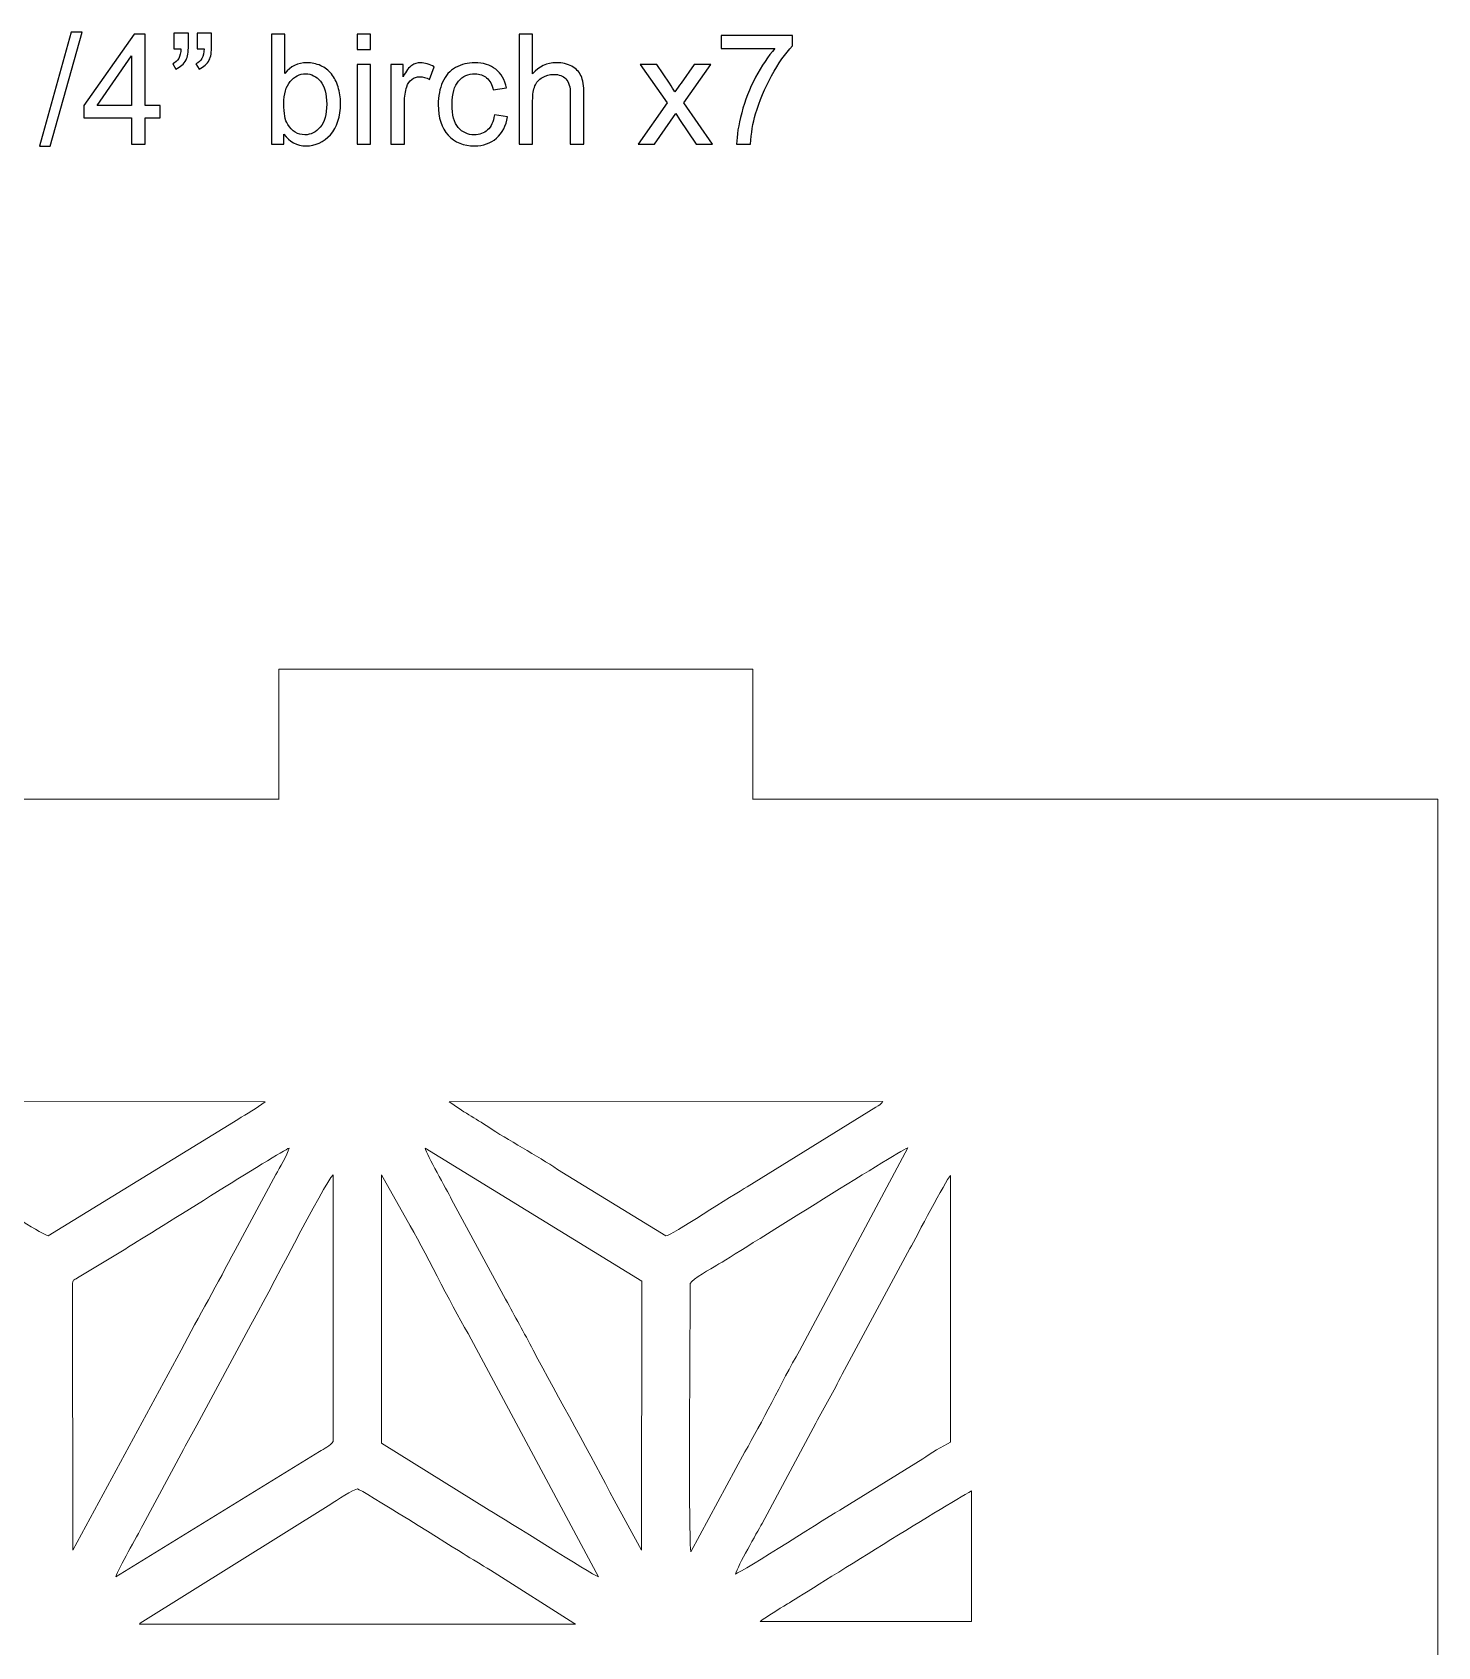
# Model space of a CAD drawing. Header units: inches. Extents: x -60.4 to -14.9, y -20.3 to 14.1.
# Drawn here: x -22.779 to -21.255, y 9.845 to 11.595 of the extents above; entities that cross this region are included whole.
import ezdxf

# ---------------------------------------------------------------- set-up
doc = ezdxf.new("R2010")
doc.units = ezdxf.units.IN
doc.header["$MEASUREMENT"] = 0
doc.layers.add('Master Desktop', color=7, linetype='Continuous', plot=False)

msp = doc.modelspace()

# ---------------------------------------------------------------- linework, layer by layer
at = {"layer": 'Master Desktop', "color": 155}
for points, knots in [([(-22.7714, 11.472), (-22.7714, 11.472), (-22.7368, 11.5953), (-22.7368, 11.5953), (-22.7368, 11.5953), (-22.7368, 11.5953), (-22.725, 11.5953), (-22.725, 11.5953), (-22.725, 11.5953), (-22.725, 11.5953), (-22.7596, 11.472), (-22.7596, 11.472), (-22.7596, 11.472), (-22.7596, 11.472), (-22.7714, 11.472), (-22.7714, 11.472)], [0, 0, 0, 0, 0.2, 0.2, 0.2, 0.2, 0.4, 0.4, 0.4, 0.4, 0.6, 0.6, 0.6, 0.6, 1, 1, 1, 1]), ([(-22.6713, 11.474), (-22.6713, 11.474), (-22.6713, 11.5025), (-22.6713, 11.5025), (-22.6713, 11.5025), (-22.6713, 11.5025), (-22.7231, 11.5025), (-22.7231, 11.5025), (-22.7231, 11.5025), (-22.7231, 11.5025), (-22.7231, 11.516), (-22.7231, 11.516), (-22.7231, 11.516), (-22.7231, 11.516), (-22.6686, 11.5933), (-22.6686, 11.5933), (-22.6686, 11.5933), (-22.6686, 11.5933), (-22.6566, 11.5933), (-22.6566, 11.5933), (-22.6566, 11.5933), (-22.6566, 11.5933), (-22.6566, 11.516), (-22.6566, 11.516), (-22.6566, 11.516), (-22.6566, 11.516), (-22.6405, 11.516), (-22.6405, 11.516), (-22.6405, 11.516), (-22.6405, 11.516), (-22.6405, 11.5025), (-22.6405, 11.5025), (-22.6405, 11.5025), (-22.6405, 11.5025), (-22.6566, 11.5025), (-22.6566, 11.5025), (-22.6566, 11.5025), (-22.6566, 11.5025), (-22.6566, 11.474), (-22.6566, 11.474), (-22.6566, 11.474), (-22.6566, 11.474), (-22.6713, 11.474), (-22.6713, 11.474)], [0, 0, 0, 0, 0.083333, 0.083333, 0.083333, 0.083333, 0.166667, 0.166667, 0.166667, 0.166667, 0.25, 0.25, 0.25, 0.25, 0.333333, 0.333333, 0.333333, 0.333333, 0.416667, 0.416667, 0.416667, 0.416667, 0.5, 0.5, 0.5, 0.5, 0.583333, 0.583333, 0.583333, 0.583333, 0.666667, 0.666667, 0.666667, 0.666667, 0.75, 0.75, 0.75, 0.75, 0.833333, 0.833333, 0.833333, 0.833333, 1, 1, 1, 1]), ([(-22.6254, 11.5775), (-22.6254, 11.5775), (-22.6254, 11.5945), (-22.6254, 11.5945), (-22.6254, 11.5945), (-22.6254, 11.5945), (-22.6098, 11.5945), (-22.6098, 11.5945), (-22.6098, 11.5945), (-22.6098, 11.5945), (-22.6098, 11.581), (-22.6098, 11.581), (-22.6098, 11.581), (-22.6098, 11.5738), (-22.6106, 11.5685), (-22.6123, 11.5654), (-22.6123, 11.5654), (-22.6147, 11.561), (-22.6183, 11.5577), (-22.6233, 11.5555), (-22.6233, 11.5555), (-22.6233, 11.5555), (-22.6268, 11.5613), (-22.6268, 11.5613), (-22.6268, 11.5613), (-22.6238, 11.5625), (-22.6217, 11.5643), (-22.6202, 11.5669), (-22.6202, 11.5669), (-22.6188, 11.5695), (-22.618, 11.573), (-22.6178, 11.5775), (-22.6178, 11.5775), (-22.6178, 11.5775), (-22.6254, 11.5775), (-22.6254, 11.5775)], [0, 0, 0, 0, 0.1, 0.1, 0.1, 0.1, 0.2, 0.2, 0.2, 0.2, 0.3, 0.3, 0.3, 0.3, 0.4, 0.4, 0.4, 0.4, 0.5, 0.5, 0.5, 0.5, 0.6, 0.6, 0.6, 0.6, 0.7, 0.7, 0.7, 0.7, 0.8, 0.8, 0.8, 0.8, 1, 1, 1, 1]), ([(-22.6003, 11.5775), (-22.6003, 11.5775), (-22.6003, 11.5945), (-22.6003, 11.5945), (-22.6003, 11.5945), (-22.6003, 11.5945), (-22.5846, 11.5945), (-22.5846, 11.5945), (-22.5846, 11.5945), (-22.5846, 11.5945), (-22.5846, 11.581), (-22.5846, 11.581), (-22.5846, 11.581), (-22.5846, 11.5738), (-22.5854, 11.5685), (-22.5871, 11.5654), (-22.5871, 11.5654), (-22.5895, 11.561), (-22.5931, 11.5577), (-22.5981, 11.5555), (-22.5981, 11.5555), (-22.5981, 11.5555), (-22.6016, 11.5613), (-22.6016, 11.5613), (-22.6016, 11.5613), (-22.5987, 11.5625), (-22.5965, 11.5643), (-22.5951, 11.5669), (-22.5951, 11.5669), (-22.5936, 11.5695), (-22.5928, 11.573), (-22.5926, 11.5775), (-22.5926, 11.5775), (-22.5926, 11.5775), (-22.6003, 11.5775), (-22.6003, 11.5775)], [0, 0, 0, 0, 0.1, 0.1, 0.1, 0.1, 0.2, 0.2, 0.2, 0.2, 0.3, 0.3, 0.3, 0.3, 0.4, 0.4, 0.4, 0.4, 0.5, 0.5, 0.5, 0.5, 0.6, 0.6, 0.6, 0.6, 0.7, 0.7, 0.7, 0.7, 0.8, 0.8, 0.8, 0.8, 1, 1, 1, 1]), ([(-22.5061, 11.474), (-22.5061, 11.474), (-22.5198, 11.474), (-22.5198, 11.474), (-22.5198, 11.474), (-22.5198, 11.474), (-22.5198, 11.5933), (-22.5198, 11.5933), (-22.5198, 11.5933), (-22.5198, 11.5933), (-22.5051, 11.5933), (-22.5051, 11.5933), (-22.5051, 11.5933), (-22.5051, 11.5933), (-22.5051, 11.5507), (-22.5051, 11.5507), (-22.5051, 11.5507), (-22.4989, 11.5585), (-22.4911, 11.5623), (-22.4814, 11.5623), (-22.4814, 11.5623), (-22.4761, 11.5623), (-22.4711, 11.5613), (-22.4663, 11.5591), (-22.4663, 11.5591), (-22.4616, 11.557), (-22.4577, 11.554), (-22.4546, 11.5501), (-22.4546, 11.5501), (-22.4516, 11.5462), (-22.4491, 11.5415), (-22.4474, 11.5361), (-22.4474, 11.5361), (-22.4457, 11.5306), (-22.4448, 11.5248), (-22.4448, 11.5185), (-22.4448, 11.5185), (-22.4448, 11.5038), (-22.4485, 11.4923), (-22.4558, 11.4843), (-22.4558, 11.4843), (-22.4631, 11.4762), (-22.4719, 11.4722), (-22.4821, 11.4722), (-22.4821, 11.4722), (-22.4923, 11.4722), (-22.5003, 11.4764), (-22.5061, 11.4849), (-22.5061, 11.4849), (-22.5061, 11.4849), (-22.5061, 11.474), (-22.5061, 11.474)], [0, 0, 0, 0, 0.071429, 0.071429, 0.071429, 0.071429, 0.142857, 0.142857, 0.142857, 0.142857, 0.214286, 0.214286, 0.214286, 0.214286, 0.285714, 0.285714, 0.285714, 0.285714, 0.357143, 0.357143, 0.357143, 0.357143, 0.428571, 0.428571, 0.428571, 0.428571, 0.5, 0.5, 0.5, 0.5, 0.571429, 0.571429, 0.571429, 0.571429, 0.642857, 0.642857, 0.642857, 0.642857, 0.714286, 0.714286, 0.714286, 0.714286, 0.785714, 0.785714, 0.785714, 0.785714, 0.857143, 0.857143, 0.857143, 0.857143, 1, 1, 1, 1]), ([(-22.4269, 11.5767), (-22.4269, 11.5767), (-22.4269, 11.5933), (-22.4269, 11.5933), (-22.4269, 11.5933), (-22.4269, 11.5933), (-22.4123, 11.5933), (-22.4123, 11.5933), (-22.4123, 11.5933), (-22.4123, 11.5933), (-22.4123, 11.5767), (-22.4123, 11.5767), (-22.4123, 11.5767), (-22.4123, 11.5767), (-22.4269, 11.5767), (-22.4269, 11.5767)], [0, 0, 0, 0, 0.2, 0.2, 0.2, 0.2, 0.4, 0.4, 0.4, 0.4, 0.6, 0.6, 0.6, 0.6, 1, 1, 1, 1]), ([(-22.2511, 11.474), (-22.2511, 11.474), (-22.2511, 11.5933), (-22.2511, 11.5933), (-22.2511, 11.5933), (-22.2511, 11.5933), (-22.2364, 11.5933), (-22.2364, 11.5933), (-22.2364, 11.5933), (-22.2364, 11.5933), (-22.2364, 11.5504), (-22.2364, 11.5504), (-22.2364, 11.5504), (-22.2296, 11.5584), (-22.221, 11.5623), (-22.2106, 11.5623), (-22.2106, 11.5623), (-22.2043, 11.5623), (-22.1987, 11.5611), (-22.194, 11.5585), (-22.194, 11.5585), (-22.1893, 11.556), (-22.186, 11.5525), (-22.1839, 11.5481), (-22.1839, 11.5481), (-22.1819, 11.5437), (-22.1809, 11.5372), (-22.1809, 11.5287), (-22.1809, 11.5287), (-22.1809, 11.5287), (-22.1809, 11.474), (-22.1809, 11.474), (-22.1809, 11.474), (-22.1809, 11.474), (-22.1956, 11.474), (-22.1956, 11.474), (-22.1956, 11.474), (-22.1956, 11.474), (-22.1956, 11.5287), (-22.1956, 11.5287), (-22.1956, 11.5287), (-22.1956, 11.536), (-22.1972, 11.5413), (-22.2003, 11.5447), (-22.2003, 11.5447), (-22.2035, 11.548), (-22.2079, 11.5497), (-22.2137, 11.5497), (-22.2137, 11.5497), (-22.218, 11.5497), (-22.2221, 11.5485), (-22.2259, 11.5463), (-22.2259, 11.5463), (-22.2297, 11.544), (-22.2324, 11.541), (-22.234, 11.5371), (-22.234, 11.5371), (-22.2356, 11.5333), (-22.2364, 11.528), (-22.2364, 11.5212), (-22.2364, 11.5212), (-22.2364, 11.5212), (-22.2364, 11.474), (-22.2364, 11.474), (-22.2364, 11.474), (-22.2364, 11.474), (-22.2511, 11.474), (-22.2511, 11.474)], [0, 0, 0, 0, 0.055556, 0.055556, 0.055556, 0.055556, 0.111111, 0.111111, 0.111111, 0.111111, 0.166667, 0.166667, 0.166667, 0.166667, 0.222222, 0.222222, 0.222222, 0.222222, 0.277778, 0.277778, 0.277778, 0.277778, 0.333333, 0.333333, 0.333333, 0.333333, 0.388889, 0.388889, 0.388889, 0.388889, 0.444444, 0.444444, 0.444444, 0.444444, 0.5, 0.5, 0.5, 0.5, 0.555556, 0.555556, 0.555556, 0.555556, 0.611111, 0.611111, 0.611111, 0.611111, 0.666667, 0.666667, 0.666667, 0.666667, 0.722222, 0.722222, 0.722222, 0.722222, 0.777778, 0.777778, 0.777778, 0.777778, 0.833333, 0.833333, 0.833333, 0.833333, 0.888889, 0.888889, 0.888889, 0.888889, 1, 1, 1, 1]), ([(-22.0319, 11.5778), (-22.0319, 11.5778), (-22.0319, 11.5918), (-22.0319, 11.5918), (-22.0319, 11.5918), (-22.0319, 11.5918), (-21.9547, 11.5918), (-21.9547, 11.5918), (-21.9547, 11.5918), (-21.9547, 11.5918), (-21.9547, 11.5805), (-21.9547, 11.5805), (-21.9547, 11.5805), (-21.9623, 11.5724), (-21.9699, 11.5617), (-21.9773, 11.5482), (-21.9773, 11.5482), (-21.9848, 11.5348), (-21.9906, 11.521), (-21.9946, 11.5068), (-21.9946, 11.5068), (-21.9976, 11.4969), (-21.9994, 11.4859), (-22.0002, 11.474), (-22.0002, 11.474), (-22.0002, 11.474), (-22.0152, 11.474), (-22.0152, 11.474), (-22.0152, 11.474), (-22.0151, 11.4834), (-22.0132, 11.4947), (-22.0097, 11.508), (-22.0097, 11.508), (-22.0062, 11.5214), (-22.0012, 11.5342), (-21.9946, 11.5466), (-21.9946, 11.5466), (-21.988, 11.5589), (-21.981, 11.5694), (-21.9736, 11.5778), (-21.9736, 11.5778), (-21.9736, 11.5778), (-22.0319, 11.5778), (-22.0319, 11.5778)], [0, 0, 0, 0, 0.083333, 0.083333, 0.083333, 0.083333, 0.166667, 0.166667, 0.166667, 0.166667, 0.25, 0.25, 0.25, 0.25, 0.333333, 0.333333, 0.333333, 0.333333, 0.416667, 0.416667, 0.416667, 0.416667, 0.5, 0.5, 0.5, 0.5, 0.583333, 0.583333, 0.583333, 0.583333, 0.666667, 0.666667, 0.666667, 0.666667, 0.75, 0.75, 0.75, 0.75, 0.833333, 0.833333, 0.833333, 0.833333, 1, 1, 1, 1]), ([(-22.6713, 11.516), (-22.6713, 11.516), (-22.6713, 11.5697), (-22.6713, 11.5697), (-22.6713, 11.5697), (-22.6713, 11.5697), (-22.7087, 11.516), (-22.7087, 11.516), (-22.7087, 11.516), (-22.7087, 11.516), (-22.6713, 11.516), (-22.6713, 11.516)], [0, 0, 0, 0, 0.25, 0.25, 0.25, 0.25, 0.5, 0.5, 0.5, 0.5, 1, 1, 1, 1]), ([(-22.4269, 11.474), (-22.4269, 11.474), (-22.4269, 11.5605), (-22.4269, 11.5605), (-22.4269, 11.5605), (-22.4269, 11.5605), (-22.4123, 11.5605), (-22.4123, 11.5605), (-22.4123, 11.5605), (-22.4123, 11.5605), (-22.4123, 11.474), (-22.4123, 11.474), (-22.4123, 11.474), (-22.4123, 11.474), (-22.4269, 11.474), (-22.4269, 11.474)], [0, 0, 0, 0, 0.2, 0.2, 0.2, 0.2, 0.4, 0.4, 0.4, 0.4, 0.6, 0.6, 0.6, 0.6, 1, 1, 1, 1]), ([(-22.3901, 11.474), (-22.3901, 11.474), (-22.3901, 11.5605), (-22.3901, 11.5605), (-22.3901, 11.5605), (-22.3901, 11.5605), (-22.3769, 11.5605), (-22.3769, 11.5605), (-22.3769, 11.5605), (-22.3769, 11.5605), (-22.3769, 11.5472), (-22.3769, 11.5472), (-22.3769, 11.5472), (-22.3736, 11.5534), (-22.3704, 11.5574), (-22.3676, 11.5594), (-22.3676, 11.5594), (-22.3647, 11.5614), (-22.3616, 11.5623), (-22.3582, 11.5623), (-22.3582, 11.5623), (-22.3532, 11.5623), (-22.3482, 11.5608), (-22.3431, 11.5577), (-22.3431, 11.5577), (-22.3431, 11.5577), (-22.3483, 11.5442), (-22.3483, 11.5442), (-22.3483, 11.5442), (-22.3519, 11.5462), (-22.3554, 11.5472), (-22.359, 11.5472), (-22.359, 11.5472), (-22.3622, 11.5472), (-22.365, 11.5462), (-22.3676, 11.5443), (-22.3676, 11.5443), (-22.3701, 11.5424), (-22.3719, 11.5397), (-22.373, 11.5363), (-22.373, 11.5363), (-22.3746, 11.5311), (-22.3754, 11.5254), (-22.3754, 11.5192), (-22.3754, 11.5192), (-22.3754, 11.5192), (-22.3754, 11.474), (-22.3754, 11.474), (-22.3754, 11.474), (-22.3754, 11.474), (-22.3901, 11.474), (-22.3901, 11.474)], [0, 0, 0, 0, 0.071429, 0.071429, 0.071429, 0.071429, 0.142857, 0.142857, 0.142857, 0.142857, 0.214286, 0.214286, 0.214286, 0.214286, 0.285714, 0.285714, 0.285714, 0.285714, 0.357143, 0.357143, 0.357143, 0.357143, 0.428571, 0.428571, 0.428571, 0.428571, 0.5, 0.5, 0.5, 0.5, 0.571429, 0.571429, 0.571429, 0.571429, 0.642857, 0.642857, 0.642857, 0.642857, 0.714286, 0.714286, 0.714286, 0.714286, 0.785714, 0.785714, 0.785714, 0.785714, 0.857143, 0.857143, 0.857143, 0.857143, 1, 1, 1, 1]), ([(-22.2779, 11.5057), (-22.2779, 11.5057), (-22.2636, 11.5037), (-22.2636, 11.5037), (-22.2636, 11.5037), (-22.2652, 11.4938), (-22.2692, 11.4861), (-22.2756, 11.4805), (-22.2756, 11.4805), (-22.2821, 11.4749), (-22.2901, 11.4722), (-22.2995, 11.4722), (-22.2995, 11.4722), (-22.3113, 11.4722), (-22.3208, 11.476), (-22.328, 11.4837), (-22.328, 11.4837), (-22.3352, 11.4915), (-22.3388, 11.5025), (-22.3388, 11.5169), (-22.3388, 11.5169), (-22.3388, 11.5262), (-22.3372, 11.5344), (-22.3341, 11.5414), (-22.3341, 11.5414), (-22.331, 11.5484), (-22.3263, 11.5536), (-22.32, 11.5571), (-22.32, 11.5571), (-22.3137, 11.5606), (-22.3068, 11.5623), (-22.2994, 11.5623), (-22.2994, 11.5623), (-22.29, 11.5623), (-22.2823, 11.56), (-22.2764, 11.5552), (-22.2764, 11.5552), (-22.2704, 11.5505), (-22.2666, 11.5437), (-22.2649, 11.535), (-22.2649, 11.535), (-22.2649, 11.535), (-22.2791, 11.5328), (-22.2791, 11.5328), (-22.2791, 11.5328), (-22.2804, 11.5386), (-22.2828, 11.543), (-22.2863, 11.5459), (-22.2863, 11.5459), (-22.2898, 11.5489), (-22.2939, 11.5503), (-22.2988, 11.5503), (-22.2988, 11.5503), (-22.3062, 11.5503), (-22.3122, 11.5477), (-22.3168, 11.5424), (-22.3168, 11.5424), (-22.3214, 11.5371), (-22.3238, 11.5288), (-22.3238, 11.5173), (-22.3238, 11.5173), (-22.3238, 11.5057), (-22.3215, 11.4973), (-22.3171, 11.492), (-22.3171, 11.492), (-22.3126, 11.4868), (-22.3068, 11.4842), (-22.2997, 11.4842), (-22.2997, 11.4842), (-22.2939, 11.4842), (-22.2891, 11.4859), (-22.2853, 11.4894), (-22.2853, 11.4894), (-22.2814, 11.4929), (-22.2789, 11.4984), (-22.2779, 11.5057)], [0, 0, 0, 0, 0.05, 0.05, 0.05, 0.05, 0.1, 0.1, 0.1, 0.1, 0.15, 0.15, 0.15, 0.15, 0.2, 0.2, 0.2, 0.2, 0.25, 0.25, 0.25, 0.25, 0.3, 0.3, 0.3, 0.3, 0.35, 0.35, 0.35, 0.35, 0.4, 0.4, 0.4, 0.4, 0.45, 0.45, 0.45, 0.45, 0.5, 0.5, 0.5, 0.5, 0.55, 0.55, 0.55, 0.55, 0.6, 0.6, 0.6, 0.6, 0.65, 0.65, 0.65, 0.65, 0.7, 0.7, 0.7, 0.7, 0.75, 0.75, 0.75, 0.75, 0.8, 0.8, 0.8, 0.8, 0.85, 0.85, 0.85, 0.85, 0.9, 0.9, 0.9, 0.9, 1, 1, 1, 1]), ([(-22.1221, 11.474), (-22.1221, 11.474), (-22.0905, 11.5188), (-22.0905, 11.5188), (-22.0905, 11.5188), (-22.0905, 11.5188), (-22.1197, 11.5605), (-22.1197, 11.5605), (-22.1197, 11.5605), (-22.1197, 11.5605), (-22.1017, 11.5605), (-22.1017, 11.5605), (-22.1017, 11.5605), (-22.1017, 11.5605), (-22.0881, 11.5401), (-22.0881, 11.5401), (-22.0881, 11.5401), (-22.0855, 11.5362), (-22.0835, 11.5331), (-22.0821, 11.5307), (-22.0821, 11.5307), (-22.0796, 11.5342), (-22.0774, 11.5373), (-22.0755, 11.5401), (-22.0755, 11.5401), (-22.0755, 11.5401), (-22.0611, 11.5605), (-22.0611, 11.5605), (-22.0611, 11.5605), (-22.0611, 11.5605), (-22.0432, 11.5605), (-22.0432, 11.5605), (-22.0432, 11.5605), (-22.0432, 11.5605), (-22.0726, 11.5188), (-22.0726, 11.5188), (-22.0726, 11.5188), (-22.0726, 11.5188), (-22.0412, 11.474), (-22.0412, 11.474), (-22.0412, 11.474), (-22.0412, 11.474), (-22.0591, 11.474), (-22.0591, 11.474), (-22.0591, 11.474), (-22.0591, 11.474), (-22.077, 11.5007), (-22.077, 11.5007), (-22.077, 11.5007), (-22.077, 11.5007), (-22.0811, 11.5071), (-22.0811, 11.5071), (-22.0811, 11.5071), (-22.0811, 11.5071), (-22.1042, 11.474), (-22.1042, 11.474), (-22.1042, 11.474), (-22.1042, 11.474), (-22.1221, 11.474), (-22.1221, 11.474)], [0, 0, 0, 0, 0.0625, 0.0625, 0.0625, 0.0625, 0.125, 0.125, 0.125, 0.125, 0.1875, 0.1875, 0.1875, 0.1875, 0.25, 0.25, 0.25, 0.25, 0.3125, 0.3125, 0.3125, 0.3125, 0.375, 0.375, 0.375, 0.375, 0.4375, 0.4375, 0.4375, 0.4375, 0.5, 0.5, 0.5, 0.5, 0.5625, 0.5625, 0.5625, 0.5625, 0.625, 0.625, 0.625, 0.625, 0.6875, 0.6875, 0.6875, 0.6875, 0.75, 0.75, 0.75, 0.75, 0.8125, 0.8125, 0.8125, 0.8125, 0.875, 0.875, 0.875, 0.875, 1, 1, 1, 1]), ([(-22.5063, 11.5179), (-22.5063, 11.5075), (-22.5049, 11.5001), (-22.5021, 11.4955), (-22.5021, 11.4955), (-22.4975, 11.4879), (-22.4912, 11.4842), (-22.4834, 11.4842), (-22.4834, 11.4842), (-22.477, 11.4842), (-22.4714, 11.4869), (-22.4668, 11.4925), (-22.4668, 11.4925), (-22.4621, 11.498), (-22.4598, 11.5063), (-22.4598, 11.5173), (-22.4598, 11.5173), (-22.4598, 11.5286), (-22.462, 11.5369), (-22.4665, 11.5423), (-22.4665, 11.5423), (-22.471, 11.5476), (-22.4764, 11.5503), (-22.4827, 11.5503), (-22.4827, 11.5503), (-22.4891, 11.5503), (-22.4947, 11.5475), (-22.4993, 11.542), (-22.4993, 11.542), (-22.504, 11.5364), (-22.5063, 11.5284), (-22.5063, 11.5179)], [0, 0, 0, 0, 0.111111, 0.111111, 0.111111, 0.111111, 0.222222, 0.222222, 0.222222, 0.222222, 0.333333, 0.333333, 0.333333, 0.333333, 0.444444, 0.444444, 0.444444, 0.444444, 0.555556, 0.555556, 0.555556, 0.555556, 0.666667, 0.666667, 0.666667, 0.666667, 0.777778, 0.777778, 0.777778, 0.777778, 1, 1, 1, 1])]:
    msp.add_open_spline(points, degree=3, knots=knots, dxfattribs=at)
at = {"layer": 'Master Desktop', "lineweight": 9}
msp.add_open_spline([(-21.9975, 10.7637), (-21.9975, 10.7637), (-21.9975, 10.9047), (-21.9975, 10.9047), (-21.9975, 10.9047), (-21.9975, 10.9047), (-22.5117, 10.9047), (-22.5117, 10.9047), (-22.5117, 10.9047), (-22.5117, 10.9047), (-22.5117, 10.7637), (-22.5117, 10.7637)], degree=3, knots=[0, 0, 0, 0, 0.25, 0.25, 0.25, 0.25, 0.5, 0.5, 0.5, 0.5, 1, 1, 1, 1], dxfattribs=at)
for points in [[(-25.9882, 10.7638), (-25.9882, 10.7638), (-22.5117, 10.7638), (-22.5117, 10.7638)], [(-21.9975, 10.7638), (-21.9975, 10.7638), (-21.2548, 10.7638), (-21.2548, 10.7638)]]:
    msp.add_open_spline(points, degree=3, dxfattribs=at)
at = {"layer": 'Master Desktop', "lineweight": 18}
msp.add_open_spline([(-21.2548, 10.7638), (-21.2548, 10.7638), (-21.2548, -11.49), (-21.2548, -11.49), (-21.2548, -11.49), (-21.2548, -11.49), (-21.2548, -11.6795), (-21.2548, -11.6795)], degree=3, knots=[0, 0, 0, 0, 0.333333, 0.333333, 0.333333, 0.333333, 1, 1, 1, 1], dxfattribs=at)
at = {"layer": 'Master Desktop', "color": 5, "lineweight": 9}
for points, knots in [([(-22.5266, 10.4359), (-22.5359, 10.4289), (-22.5462, 10.4227), (-22.5561, 10.4168), (-22.5561, 10.4168), (-22.5561, 10.4168), (-22.7617, 10.2905), (-22.7617, 10.2905), (-22.7617, 10.2905), (-22.7653, 10.2904), (-22.8138, 10.3211), (-22.8207, 10.3259), (-22.8207, 10.3259), (-22.8307, 10.3329), (-22.8413, 10.3379), (-22.8509, 10.3442), (-22.8509, 10.3442), (-22.8867, 10.368), (-22.9356, 10.3949), (-22.9686, 10.4173), (-22.9686, 10.4173), (-22.9749, 10.4216), (-22.9928, 10.4304), (-22.9968, 10.436), (-22.9968, 10.436), (-22.9968, 10.436), (-22.5266, 10.4359), (-22.5266, 10.4359)], [0, 0, 0, 0, 0.125, 0.125, 0.125, 0.125, 0.25, 0.25, 0.25, 0.25, 0.375, 0.375, 0.375, 0.375, 0.5, 0.5, 0.5, 0.5, 0.625, 0.625, 0.625, 0.625, 0.75, 0.75, 0.75, 0.75, 1, 1, 1, 1]), ([(-21.8567, 10.436), (-21.8592, 10.4325), (-21.86, 10.4324), (-21.8641, 10.4299), (-21.8641, 10.4299), (-21.8641, 10.4299), (-22.0039, 10.3438), (-22.0039, 10.3438), (-22.0039, 10.3438), (-22.0178, 10.3355), (-22.0877, 10.2903), (-22.0918, 10.2905), (-22.0918, 10.2905), (-22.0918, 10.2905), (-22.2095, 10.3626), (-22.2095, 10.3626), (-22.2095, 10.3626), (-22.2303, 10.3766), (-22.2651, 10.3955), (-22.2841, 10.4083), (-22.2841, 10.4083), (-22.2988, 10.4183), (-22.3127, 10.4252), (-22.3268, 10.4359), (-22.3268, 10.4359), (-22.3268, 10.4359), (-21.8567, 10.436), (-21.8567, 10.436)], [0, 0, 0, 0, 0.125, 0.125, 0.125, 0.125, 0.25, 0.25, 0.25, 0.25, 0.375, 0.375, 0.375, 0.375, 0.5, 0.5, 0.5, 0.5, 0.625, 0.625, 0.625, 0.625, 0.75, 0.75, 0.75, 0.75, 1, 1, 1, 1]), ([(-22.7354, 10.2371), (-22.7354, 10.2439), (-22.7345, 10.2421), (-22.7299, 10.2449), (-22.7299, 10.2449), (-22.7299, 10.2449), (-22.6778, 10.2765), (-22.6778, 10.2765), (-22.6778, 10.2765), (-22.659, 10.2878), (-22.5106, 10.3815), (-22.5004, 10.3857), (-22.5004, 10.3857), (-22.5024, 10.3784), (-22.5111, 10.364), (-22.5149, 10.357), (-22.5149, 10.357), (-22.5149, 10.357), (-22.5592, 10.2751), (-22.5592, 10.2751), (-22.5592, 10.2751), (-22.5774, 10.2396), (-22.5985, 10.2031), (-22.6177, 10.1666), (-22.6177, 10.1666), (-22.6177, 10.1666), (-22.7351, 9.9496), (-22.7351, 9.9496), (-22.7351, 9.9496), (-22.7351, 9.9496), (-22.7354, 10.2371), (-22.7354, 10.2371)], [0, 0, 0, 0, 0.111111, 0.111111, 0.111111, 0.111111, 0.222222, 0.222222, 0.222222, 0.222222, 0.333333, 0.333333, 0.333333, 0.333333, 0.444444, 0.444444, 0.444444, 0.444444, 0.555556, 0.555556, 0.555556, 0.555556, 0.666667, 0.666667, 0.666667, 0.666667, 0.777778, 0.777778, 0.777778, 0.777778, 1, 1, 1, 1]), ([(-22.118, 10.2414), (-22.118, 10.2414), (-22.1185, 9.9496), (-22.1185, 9.9496), (-22.1185, 9.9496), (-22.1185, 9.9496), (-22.1481, 10.0038), (-22.1481, 10.0038), (-22.1481, 10.0038), (-22.171, 10.0497), (-22.2093, 10.1163), (-22.2358, 10.1666), (-22.2358, 10.1666), (-22.2457, 10.1853), (-22.2558, 10.2033), (-22.2657, 10.2219), (-22.2657, 10.2219), (-22.2657, 10.2219), (-22.3244, 10.3301), (-22.3244, 10.3301), (-22.3244, 10.3301), (-22.3298, 10.3405), (-22.3512, 10.3787), (-22.3531, 10.3857), (-22.3531, 10.3857), (-22.3531, 10.3857), (-22.118, 10.2414), (-22.118, 10.2414)], [0, 0, 0, 0, 0.125, 0.125, 0.125, 0.125, 0.25, 0.25, 0.25, 0.25, 0.375, 0.375, 0.375, 0.375, 0.5, 0.5, 0.5, 0.5, 0.625, 0.625, 0.625, 0.625, 0.75, 0.75, 0.75, 0.75, 1, 1, 1, 1]), ([(-22.0656, 10.2389), (-22.063, 10.244), (-22.0425, 10.2552), (-22.0368, 10.2586), (-22.0368, 10.2586), (-22.0151, 10.2715), (-21.8427, 10.3802), (-21.8295, 10.3861), (-21.8295, 10.3861), (-21.8295, 10.3861), (-21.9471, 10.166), (-21.9471, 10.166), (-21.9471, 10.166), (-21.9666, 10.1316), (-21.9881, 10.0875), (-22.0062, 10.0563), (-22.0062, 10.0563), (-22.0062, 10.0563), (-22.065, 9.9481), (-22.065, 9.9481), (-22.065, 9.9481), (-22.0675, 9.9797), (-22.0656, 10.1868), (-22.0656, 10.2354), (-22.0656, 10.2354), (-22.0656, 10.2354), (-22.0656, 10.2389), (-22.0656, 10.2389)], [0, 0, 0, 0, 0.125, 0.125, 0.125, 0.125, 0.25, 0.25, 0.25, 0.25, 0.375, 0.375, 0.375, 0.375, 0.5, 0.5, 0.5, 0.5, 0.625, 0.625, 0.625, 0.625, 0.75, 0.75, 0.75, 0.75, 1, 1, 1, 1]), ([(-22.6886, 9.9207), (-22.6853, 9.9308), (-22.6657, 9.9643), (-22.6591, 9.977), (-22.6591, 9.977), (-22.6591, 9.977), (-22.6151, 10.059), (-22.6151, 10.059), (-22.6151, 10.059), (-22.6103, 10.0682), (-22.6056, 10.076), (-22.6006, 10.0854), (-22.6006, 10.0854), (-22.6006, 10.0854), (-22.5422, 10.1941), (-22.5422, 10.1941), (-22.5422, 10.1941), (-22.5259, 10.2218), (-22.4619, 10.3478), (-22.4529, 10.3568), (-22.4529, 10.3568), (-22.4529, 10.3568), (-22.4529, 10.0677), (-22.4529, 10.0677), (-22.4529, 10.0677), (-22.4558, 10.0625), (-22.4627, 10.0599), (-22.4677, 10.0566), (-22.4677, 10.0566), (-22.4677, 10.0566), (-22.6886, 9.9207), (-22.6886, 9.9207)], [0, 0, 0, 0, 0.111111, 0.111111, 0.111111, 0.111111, 0.222222, 0.222222, 0.222222, 0.222222, 0.333333, 0.333333, 0.333333, 0.333333, 0.444444, 0.444444, 0.444444, 0.444444, 0.555556, 0.555556, 0.555556, 0.555556, 0.666667, 0.666667, 0.666667, 0.666667, 0.777778, 0.777778, 0.777778, 0.777778, 1, 1, 1, 1]), ([(-22.4005, 10.3568), (-22.4005, 10.3568), (-22.3692, 10.3015), (-22.3692, 10.3015), (-22.3692, 10.3015), (-22.3495, 10.2662), (-22.3212, 10.2093), (-22.303, 10.1784), (-22.303, 10.1784), (-22.303, 10.1784), (-22.1649, 9.9207), (-22.1649, 9.9207), (-22.1649, 9.9207), (-22.1727, 9.9236), (-22.265, 9.9823), (-22.2835, 9.9933), (-22.2835, 9.9933), (-22.2835, 9.9933), (-22.4005, 10.0659), (-22.4005, 10.0659), (-22.4005, 10.0659), (-22.4005, 10.0659), (-22.4005, 10.3568), (-22.4005, 10.3568)], [0, 0, 0, 0, 0.142857, 0.142857, 0.142857, 0.142857, 0.285714, 0.285714, 0.285714, 0.285714, 0.428571, 0.428571, 0.428571, 0.428571, 0.571429, 0.571429, 0.571429, 0.571429, 0.714286, 0.714286, 0.714286, 0.714286, 1, 1, 1, 1]), ([(-22.0166, 9.9239), (-22.0136, 9.933), (-21.9935, 9.9681), (-21.9876, 9.9787), (-21.9876, 9.9787), (-21.9876, 9.9787), (-21.9293, 10.0875), (-21.9293, 10.0875), (-21.9293, 10.0875), (-21.9244, 10.0967), (-21.9198, 10.1048), (-21.9147, 10.1138), (-21.9147, 10.1138), (-21.9097, 10.1225), (-21.9058, 10.131), (-21.9006, 10.1406), (-21.9006, 10.1406), (-21.9006, 10.1406), (-21.8273, 10.2769), (-21.8273, 10.2769), (-21.8273, 10.2769), (-21.8199, 10.2899), (-21.7888, 10.3499), (-21.7831, 10.3561), (-21.7831, 10.3561), (-21.7831, 10.3561), (-21.7831, 10.0667), (-21.7831, 10.0667), (-21.7831, 10.0667), (-21.7919, 10.0627), (-21.8052, 10.0544), (-21.8134, 10.0489), (-21.8134, 10.0489), (-21.8134, 10.0489), (-21.9002, 9.9951), (-21.9002, 9.9951), (-21.9002, 9.9951), (-21.9119, 9.9883), (-22.0093, 9.9262), (-22.0166, 9.9239)], [0, 0, 0, 0, 0.090909, 0.090909, 0.090909, 0.090909, 0.181818, 0.181818, 0.181818, 0.181818, 0.272727, 0.272727, 0.272727, 0.272727, 0.363636, 0.363636, 0.363636, 0.363636, 0.454545, 0.454545, 0.454545, 0.454545, 0.545455, 0.545455, 0.545455, 0.545455, 0.636364, 0.636364, 0.636364, 0.636364, 0.727273, 0.727273, 0.727273, 0.727273, 0.818182, 0.818182, 0.818182, 0.818182, 1, 1, 1, 1]), ([(-22.6629, 9.8696), (-22.6626, 9.87), (-22.6621, 9.8704), (-22.6619, 9.8707), (-22.6619, 9.8707), (-22.6619, 9.8707), (-22.4554, 9.9997), (-22.4554, 9.9997), (-22.4554, 9.9997), (-22.45, 10.003), (-22.4301, 10.0164), (-22.4262, 10.0161), (-22.4262, 10.0161), (-22.423, 10.0158), (-22.3211, 9.9519), (-22.3084, 9.9439), (-22.3084, 9.9439), (-22.2979, 9.9372), (-22.2886, 9.9324), (-22.2783, 9.9254), (-22.2783, 9.9254), (-22.2783, 9.9254), (-22.1916, 9.8707), (-22.1916, 9.8707), (-22.1916, 9.8707), (-22.1914, 9.871), (-22.1909, 9.87), (-22.19, 9.8696), (-22.19, 9.8696), (-22.19, 9.8696), (-22.6629, 9.8696), (-22.6629, 9.8696)], [0, 0, 0, 0, 0.111111, 0.111111, 0.111111, 0.111111, 0.222222, 0.222222, 0.222222, 0.222222, 0.333333, 0.333333, 0.333333, 0.333333, 0.444444, 0.444444, 0.444444, 0.444444, 0.555556, 0.555556, 0.555556, 0.555556, 0.666667, 0.666667, 0.666667, 0.666667, 0.777778, 0.777778, 0.777778, 0.777778, 1, 1, 1, 1]), ([(-21.7605, 9.8724), (-21.8757, 9.8724), (-21.9895, 9.8724), (-21.9895, 9.8724), (-21.9895, 9.8724), (-21.9811, 9.8789), (-21.9705, 9.8851), (-21.96, 9.8915), (-21.96, 9.8915), (-21.943, 9.902), (-21.7887, 9.9986), (-21.7605, 10.014)], [0, 0, 0, 0, 0.25, 0.25, 0.25, 0.25, 0.5, 0.5, 0.5, 0.5, 1, 1, 1, 1])]:
    msp.add_open_spline(points, degree=3, knots=knots, dxfattribs=at)
msp.add_open_spline([(-21.7605, 10.014), (-21.7605, 10.014), (-21.7605, 9.8724), (-21.7605, 9.8724)], degree=3, dxfattribs=at)

doc.saveas('drawing.dxf')
